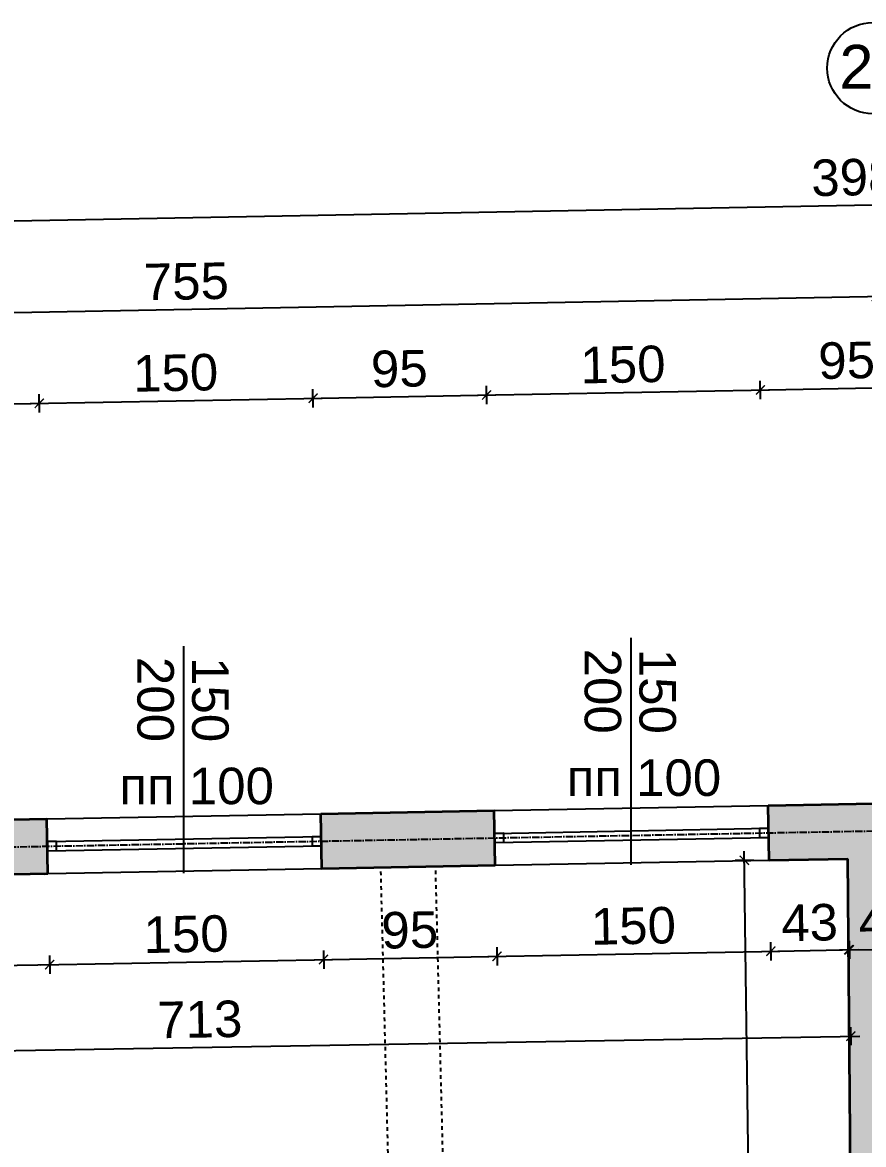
# Model space of a CAD drawing. Header units: inches. Extents: x -72385 to 39588, y -6525 to 66685.
# Drawn here: x -33179 to -32718, y 13682 to 14297 of the extents above; entities that cross this region are included whole.
import ezdxf

# ---------------------------------------------------------------- set-up
doc = ezdxf.new("R2010")
doc.units = ezdxf.units.IN
doc.header["$MEASUREMENT"] = 0
doc.linetypes.add('DashDot', pattern=[0.6, 0.4, -0.1, 0, -0.1])
doc.linetypes.add('Hidden', pattern=[0.4, 0.2, -0.2])
for name, color, linetype, lineweight in [('Изгледни линии', 253, 'Continuous', 25), ('Надписи коти външни', 252, 'Continuous', 25), ('Надписи коти вътрешни', 252, 'Continuous', 25), ('Надписи Оси', 252, 'Continuous', 25), ('Надписи прозорци', 252, 'Continuous', 25), ('Оси', 252, 'DashDot', 25), ('Прозорци', 251, 'Continuous', 25), ('Пунктир', 253, 'Hidden', 25), ('Разрезни линии', 7, 'Continuous', 35), ('Щрих стени', 254, 'Continuous', 25)]:
    doc.layers.add(name, color=color, linetype=linetype, lineweight=lineweight)
doc.styles.add('Arial Regular', font='arial.ttf')
doc.styles.get("Standard").update_dxf_attribs({"font": 'arial.ttf'})
doc.dimstyles.new('Annotative', dxfattribs={"dimscale": 0, "dimtxt": 20, "dimasz": 5, "dimexe": 5, "dimexo": 5, "dimgap": 5, "dimtad": 1, "dimdec": 0, "dimzin": 0, "dimdsep": 46, "dimtxsty": 'Standard', "dimblk": 'ARCHTICK', "dimcen": 5, "dimdle": 5, "dimadec": 0, "dimazin": 0, "dimtfac": 1, "dimtdec": 0, "dimtofl": 0, "dimtmove": 0, "dimatfit": 3, "dimldrblk": 'ARCHTICK', "dimfxl": 5, "dimfxlon": 1, "dimtolj": 1, "dimtzin": 0, "dimarcsym": 1})

# ---------------------------------------------------------------- blocks, each defined once
blk = doc.blocks.new('_ArchTick')
at = {"color": 0, "linetype": 'ByBlock', "const_width": 0.15}
blk.add_lwpolyline([(-0.5, -0.5), (0.5, 0.5)], dxfattribs=at)
blk = doc.blocks.new('*D3811')
at = {"layer": 'Defpoints', "color": 0, "ltscale": 50, "transparency": 16777216}
for p in [(-33014.95, 13833.4), (-33164.92, 13830.62), (-33014.02, 13783.57)]:
    blk.add_point(p, dxfattribs=at)
at = {"layer": 'Надписи коти вътрешни', "color": 0, "lineweight": -2, "ltscale": 50, "transparency": 16777216}
for p, q in [((-33164.09, 13785.79), (-33163.9, 13775.79)), ((-33014.11, 13788.57), (-33013.93, 13778.57)), ((-33168.99, 13780.69), (-33009.02, 13783.66))]:
    blk.add_line(p, q, dxfattribs=at)
at = {"layer": 'Надписи коти вътрешни', "color": 0, "lineweight": -2, "ltscale": 50, "transparency": 16777216, "xscale": 5, "yscale": 5, "zscale": 5}
for p, rotation in [((-33014.02, 13783.57), 1.062315361854929), ((-33164, 13780.79), 181.0623153618549)]:
    blk.add_blockref('_ArchTick', p, dxfattribs=dict(at, rotation=rotation))
at = {"layer": 'Надписи коти вътрешни', "color": 0, "ltscale": 50, "transparency": 16777216, "insert": (-33089.29, 13797.39), "char_height": 20, "attachment_point": 5, "rotation": 1.06232}
blk.add_mtext('\\A1;150', dxfattribs=at)
blk = doc.blocks.new('*D3812')
at = {"layer": 'Defpoints', "color": 0, "ltscale": 50, "transparency": 16777216}
for p in [(-33014.95, 13833.4), (-32919.96, 13835.16), (-32919.04, 13785.33)]:
    blk.add_point(p, dxfattribs=at)
at = {"layer": 'Надписи коти вътрешни', "color": 0, "lineweight": -2, "ltscale": 50, "transparency": 16777216}
for p, q in [((-33019.02, 13783.47), (-32914.04, 13785.42)), ((-33014.11, 13788.57), (-33013.93, 13778.57)), ((-32919.13, 13790.33), (-32918.95, 13780.33))]:
    blk.add_line(p, q, dxfattribs=at)
at = {"layer": 'Надписи коти вътрешни', "color": 0, "lineweight": -2, "ltscale": 50, "transparency": 16777216, "xscale": 5, "yscale": 5, "zscale": 5}
for p, rotation in [((-33014.02, 13783.57), 181.0623153618616), ((-32919.04, 13785.33), 1.062315361861633)]:
    blk.add_blockref('_ArchTick', p, dxfattribs=dict(at, rotation=rotation))
at = {"layer": 'Надписи коти вътрешни', "color": 0, "ltscale": 50, "transparency": 16777216, "insert": (-32966.81, 13799.66), "char_height": 20, "attachment_point": 5, "rotation": 1.06232}
blk.add_mtext('\\A1;95', dxfattribs=at)
blk = doc.blocks.new('*D3813')
at = {"layer": 'Defpoints', "color": 0, "ltscale": 50, "transparency": 16777216}
for p in [(-32919.96, 13835.16), (-32769.99, 13837.94), (-32769.06, 13788.11)]:
    blk.add_point(p, dxfattribs=at)
at = {"layer": 'Надписи коти вътрешни', "color": 0, "lineweight": -2, "ltscale": 50, "transparency": 16777216}
for p, q in [((-32769.16, 13793.11), (-32768.97, 13783.11)), ((-32924.04, 13785.24), (-32764.06, 13788.2)), ((-32919.13, 13790.33), (-32918.95, 13780.33))]:
    blk.add_line(p, q, dxfattribs=at)
at = {"layer": 'Надписи коти вътрешни', "color": 0, "lineweight": -2, "ltscale": 50, "transparency": 16777216, "xscale": 5, "yscale": 5, "zscale": 5}
for p, rotation in [((-32769.06, 13788.11), 1.062315361854929), ((-32919.04, 13785.33), 181.0623153618549)]:
    blk.add_blockref('_ArchTick', p, dxfattribs=dict(at, rotation=rotation))
at = {"layer": 'Надписи коти вътрешни', "color": 0, "ltscale": 50, "transparency": 16777216, "insert": (-32844.33, 13801.93), "char_height": 20, "attachment_point": 5, "rotation": 1.06232}
blk.add_mtext('\\A1;150', dxfattribs=at)
blk = doc.blocks.new('*D3814')
at = {"layer": 'Defpoints', "color": 0, "ltscale": 50, "transparency": 16777216}
for p in [(-32769.99, 13837.94), (-32726.95, 13838.74), (-32726.03, 13788.91)]:
    blk.add_point(p, dxfattribs=at)
at = {"layer": 'Надписи коти вътрешни', "color": 0, "lineweight": -2, "ltscale": 50, "transparency": 16777216}
for p, q in [((-32769.16, 13793.11), (-32768.97, 13783.11)), ((-32726.12, 13793.91), (-32725.93, 13783.91)), ((-32774.06, 13788.02), (-32721.03, 13789))]:
    blk.add_line(p, q, dxfattribs=at)
at = {"layer": 'Надписи коти вътрешни', "color": 0, "lineweight": -2, "ltscale": 50, "transparency": 16777216, "xscale": 5, "yscale": 5, "zscale": 5}
for p, rotation in [((-32769.06, 13788.11), 181.0623153618536), ((-32726.03, 13788.91), 1.062315361853606)]:
    blk.add_blockref('_ArchTick', p, dxfattribs=dict(at, rotation=rotation))
at = {"layer": 'Надписи коти вътрешни', "color": 0, "ltscale": 50, "transparency": 16777216, "insert": (-32747.83, 13803.72), "char_height": 20, "attachment_point": 5, "rotation": 1.06232}
blk.add_mtext('\\A1;43', dxfattribs=at)
blk = doc.blocks.new('*D3815')
at = {"layer": 'Defpoints', "color": 0, "ltscale": 50, "transparency": 16777216}
for p in [(-32726.95, 13838.74), (-33439.42, 13826.45), (-32725.27, 13741.63)]:
    blk.add_point(p, dxfattribs=at)
at = {"layer": 'Надписи коти вътрешни', "color": 0, "lineweight": -2, "ltscale": 50, "transparency": 16777216}
for p, q in [((-33442.75, 13729.25), (-32720.28, 13741.71)), ((-32725.36, 13746.63), (-32725.19, 13736.63)), ((-33437.84, 13734.34), (-33437.66, 13724.34))]:
    blk.add_line(p, q, dxfattribs=at)
at = {"layer": 'Надписи коти вътрешни', "color": 0, "lineweight": -2, "ltscale": 50, "transparency": 16777216, "xscale": 5, "yscale": 5, "zscale": 5}
for p, rotation in [((-32725.27, 13741.63), 0.9880865250199282), ((-33437.75, 13729.34), 180.9880865250199)]:
    blk.add_blockref('_ArchTick', p, dxfattribs=dict(at, rotation=rotation))
at = {"layer": 'Надписи коти вътрешни', "color": 0, "ltscale": 50, "transparency": 16777216, "insert": (-33081.77, 13750.7), "char_height": 20, "attachment_point": 5, "rotation": 0.98809}
blk.add_mtext('\\A1;713', dxfattribs=at)
blk = doc.blocks.new('*D3816')
at = {"layer": 'Defpoints', "color": 0, "ltscale": 50, "transparency": 16777216}
for p in [(-32783.57, 13837.94), (-32729.84, 13838.69), (-32721.04, 13206.13)]:
    blk.add_point(p, dxfattribs=at)
at = {"layer": 'Надписи коти вътрешни', "color": 0, "lineweight": -2, "ltscale": 50, "transparency": 16777216}
for p, q in [((-32774.69, 13200.38), (-32783.64, 13842.94)), ((-32778.57, 13838.01), (-32788.57, 13837.87)), ((-32769.76, 13205.45), (-32779.76, 13205.31))]:
    blk.add_line(p, q, dxfattribs=at)
at = {"layer": 'Надписи коти вътрешни', "color": 0, "lineweight": -2, "ltscale": 50, "transparency": 16777216, "xscale": 5, "yscale": 5, "zscale": 5}
for p, rotation in [((-32783.57, 13837.94), 90.7978728734783), ((-32774.76, 13205.38), 270.7978728734783)]:
    blk.add_blockref('_ArchTick', p, dxfattribs=dict(at, rotation=rotation))
at = {"layer": 'Надписи коти вътрешни', "color": 0, "ltscale": 50, "transparency": 16777216, "insert": (-32763.95, 13521.87), "char_height": 20, "attachment_point": 5, "rotation": 270.79787}
blk.add_mtext('\\A1;633', dxfattribs=at)
blk = doc.blocks.new('*D3897')
at = {"layer": 'Defpoints', "color": 0, "ltscale": 50, "transparency": 16777216}
for p in [(-33259.9, 13828.86), (-33164.92, 13830.62), (-33164, 13780.79)]:
    blk.add_point(p, dxfattribs=at)
at = {"layer": 'Надписи коти вътрешни', "color": 0, "lineweight": -2, "ltscale": 50, "transparency": 16777216}
for p, q in [((-33164.09, 13785.79), (-33163.9, 13775.79)), ((-33263.98, 13778.93), (-33159, 13780.88)), ((-33259.07, 13784.02), (-33258.89, 13774.03))]:
    blk.add_line(p, q, dxfattribs=at)
at = {"layer": 'Надписи коти вътрешни', "color": 0, "lineweight": -2, "ltscale": 50, "transparency": 16777216, "xscale": 5, "yscale": 5, "zscale": 5}
for p, rotation in [((-33258.98, 13779.03), 181.0623153618573), ((-33164, 13780.79), 1.062315361857244)]:
    blk.add_blockref('_ArchTick', p, dxfattribs=dict(at, rotation=rotation))
at = {"layer": 'Надписи коти вътрешни', "color": 0, "ltscale": 50, "transparency": 16777216, "insert": (-33211.77, 13795.11), "char_height": 20, "attachment_point": 5, "rotation": 1.06232}
blk.add_mtext('\\A1;95', dxfattribs=at)
blk = doc.blocks.new('*D6677')
at = {"layer": 'Defpoints', "color": 0, "ltscale": 10, "transparency": 16777216}
for p in [(-33169.69, 14088.08), (-33260.46, 13858.86), (-33165.48, 13860.62)]:
    blk.add_point(p, dxfattribs=at)
at = {"layer": 'Надписи коти външни', "color": 0, "lineweight": -2, "ltscale": 10, "transparency": 16777216}
for p, q in [((-33169.6, 14083.08), (-33169.79, 14093.08)), ((-33269.68, 14086.22), (-33164.69, 14088.17)), ((-33264.58, 14081.32), (-33264.77, 14091.32))]:
    blk.add_line(p, q, dxfattribs=at)
at = {"layer": 'Надписи коти външни', "color": 0, "lineweight": -2, "ltscale": 10, "transparency": 16777216, "xscale": 5, "yscale": 5, "zscale": 5}
for p, rotation in [((-33264.68, 14086.32), 181.0623153618616), ((-33169.69, 14088.08), 1.062315361861633)]:
    blk.add_blockref('_ArchTick', p, dxfattribs=dict(at, rotation=rotation))
at = {"layer": 'Надписи коти външни', "color": 0, "ltscale": 10, "transparency": 16777216, "insert": (-33217.47, 14102.41), "char_height": 20, "attachment_point": 5, "rotation": 1.06232}
blk.add_mtext('\\A1;95', dxfattribs=at)
blk = doc.blocks.new('*D6678')
at = {"layer": 'Defpoints', "color": 0, "ltscale": 10, "transparency": 16777216}
for p in [(-33019.72, 14090.86), (-33165.48, 13860.62), (-33015.5, 13863.4)]:
    blk.add_point(p, dxfattribs=at)
at = {"layer": 'Надписи коти външни', "color": 0, "lineweight": -2, "ltscale": 10, "transparency": 16777216}
for p, q in [((-33169.6, 14083.08), (-33169.79, 14093.08)), ((-33019.63, 14085.86), (-33019.81, 14095.86)), ((-33174.69, 14087.98), (-33014.72, 14090.95))]:
    blk.add_line(p, q, dxfattribs=at)
at = {"layer": 'Надписи коти външни', "color": 0, "lineweight": -2, "ltscale": 10, "transparency": 16777216, "xscale": 5, "yscale": 5, "zscale": 5}
for p, rotation in [((-33019.72, 14090.86), 1.062315361857817), ((-33169.69, 14088.08), 181.0623153618578)]:
    blk.add_blockref('_ArchTick', p, dxfattribs=dict(at, rotation=rotation))
at = {"layer": 'Надписи коти външни', "color": 0, "ltscale": 10, "transparency": 16777216, "insert": (-33094.99, 14104.68), "char_height": 20, "attachment_point": 5, "rotation": 1.06232}
blk.add_mtext('\\A1;150', dxfattribs=at)
blk = doc.blocks.new('*D6679')
at = {"layer": 'Defpoints', "color": 0, "ltscale": 10, "transparency": 16777216}
for p in [(-32924.74, 14092.62), (-32920.52, 13865.16), (-33015.5, 13863.4)]:
    blk.add_point(p, dxfattribs=at)
at = {"layer": 'Надписи коти външни', "color": 0, "lineweight": -2, "ltscale": 10, "transparency": 16777216}
for p, q in [((-32924.64, 14087.62), (-32924.83, 14097.62)), ((-33024.72, 14090.77), (-32919.74, 14092.71)), ((-33019.63, 14085.86), (-33019.81, 14095.86))]:
    blk.add_line(p, q, dxfattribs=at)
at = {"layer": 'Надписи коти външни', "color": 0, "lineweight": -2, "ltscale": 10, "transparency": 16777216, "xscale": 5, "yscale": 5, "zscale": 5}
for p, rotation in [((-33019.72, 14090.86), 181.0623153618573), ((-32924.74, 14092.62), 1.062315361857244)]:
    blk.add_blockref('_ArchTick', p, dxfattribs=dict(at, rotation=rotation))
at = {"layer": 'Надписи коти външни', "color": 0, "ltscale": 10, "transparency": 16777216, "insert": (-32972.51, 14106.95), "char_height": 20, "attachment_point": 5, "rotation": 1.06232}
blk.add_mtext('\\A1;95', dxfattribs=at)
blk = doc.blocks.new('*D6680')
at = {"layer": 'Defpoints', "color": 0, "ltscale": 10, "transparency": 16777216}
for p in [(-32774.76, 14095.4), (-32920.52, 13865.16), (-32770.54, 13867.94)]:
    blk.add_point(p, dxfattribs=at)
at = {"layer": 'Надписи коти външни', "color": 0, "lineweight": -2, "ltscale": 10, "transparency": 16777216}
for p, q in [((-32924.64, 14087.62), (-32924.83, 14097.62)), ((-32774.67, 14090.4), (-32774.85, 14100.4)), ((-32929.74, 14092.53), (-32769.76, 14095.49))]:
    blk.add_line(p, q, dxfattribs=at)
at = {"layer": 'Надписи коти външни', "color": 0, "lineweight": -2, "ltscale": 10, "transparency": 16777216, "xscale": 5, "yscale": 5, "zscale": 5}
for p, rotation in [((-32774.76, 14095.4), 1.062315361853542), ((-32924.74, 14092.62), 181.0623153618535)]:
    blk.add_blockref('_ArchTick', p, dxfattribs=dict(at, rotation=rotation))
at = {"layer": 'Надписи коти външни', "color": 0, "ltscale": 10, "transparency": 16777216, "insert": (-32850.03, 14109.22), "char_height": 20, "attachment_point": 5, "rotation": 1.06232}
blk.add_mtext('\\A1;150', dxfattribs=at)
blk = doc.blocks.new('*D6681')
at = {"layer": 'Defpoints', "color": 0, "ltscale": 10, "transparency": 16777216}
for p in [(-32679.78, 14097.16), (-32770.54, 13867.94), (-32675.56, 13869.7)]:
    blk.add_point(p, dxfattribs=at)
at = {"layer": 'Надписи коти външни', "color": 0, "lineweight": -2, "ltscale": 10, "transparency": 16777216}
for p, q in [((-32774.67, 14090.4), (-32774.85, 14100.4)), ((-32679.69, 14092.16), (-32679.87, 14102.16)), ((-32779.76, 14095.31), (-32674.78, 14097.25))]:
    blk.add_line(p, q, dxfattribs=at)
at = {"layer": 'Надписи коти външни', "color": 0, "lineweight": -2, "ltscale": 10, "transparency": 16777216, "xscale": 5, "yscale": 5, "zscale": 5}
for p, rotation in [((-32774.76, 14095.4), 181.0623153618616), ((-32679.78, 14097.16), 1.062315361861557)]:
    blk.add_blockref('_ArchTick', p, dxfattribs=dict(at, rotation=rotation))
at = {"layer": 'Надписи коти външни', "color": 0, "ltscale": 10, "transparency": 16777216, "insert": (-32727.55, 14111.49), "char_height": 20, "attachment_point": 5, "rotation": 1.06232}
blk.add_mtext('\\A1;95', dxfattribs=at)
blk = doc.blocks.new('*D6726')
at = {"layer": 'Defpoints', "color": 0, "ltscale": 10, "transparency": 16777216}
for p in [(-30724.11, 14233.44), (-30718.06, 13906), (-34700.93, 13832.45)]:
    blk.add_point(p, dxfattribs=at)
at = {"layer": 'Надписи коти външни', "color": 0, "lineweight": -2, "ltscale": 10, "transparency": 16777216}
for p, q in [((-34711.98, 14159.8), (-30719.11, 14233.54)), ((-30724.02, 14228.44), (-30724.2, 14238.44)), ((-34706.89, 14154.89), (-34707.07, 14164.89))]:
    blk.add_line(p, q, dxfattribs=at)
at = {"layer": 'Надписи коти външни', "color": 0, "lineweight": -2, "ltscale": 10, "transparency": 16777216, "xscale": 5, "yscale": 5, "zscale": 5}
for p, rotation in [((-30724.11, 14233.44), 1.057992998769279), ((-34706.98, 14159.89), 181.0579929987693)]:
    blk.add_blockref('_ArchTick', p, dxfattribs=dict(at, rotation=rotation))
at = {"layer": 'Надписи коти външни', "color": 0, "ltscale": 10, "transparency": 16777216, "insert": (-32715.83, 14211.88), "char_height": 20, "attachment_point": 5, "rotation": 1.05799}
blk.add_mtext('\\A1;3980', dxfattribs=at)
blk = doc.blocks.new('*D6717')
at = {"layer": 'Defpoints', "color": 0, "ltscale": 10, "transparency": 16777216}
for p in [(-32711.42, 14146.56), (-32706, 13854.13), (-33460.87, 13840.14)]:
    blk.add_point(p, dxfattribs=at)
at = {"layer": 'Надписи коти външни', "color": 0, "lineweight": -2, "ltscale": 10, "transparency": 16777216}
for p, q in [((-33471.29, 14132.47), (-32706.42, 14146.66)), ((-32711.33, 14141.56), (-32711.51, 14151.56)), ((-33466.2, 14127.57), (-33466.38, 14137.57))]:
    blk.add_line(p, q, dxfattribs=at)
at = {"layer": 'Надписи коти външни', "color": 0, "lineweight": -2, "ltscale": 10, "transparency": 16777216, "xscale": 5, "yscale": 5, "zscale": 5}
for p, rotation in [((-32711.42, 14146.56), 1.062315361859242), ((-33466.29, 14132.57), 181.0623153618592)]:
    blk.add_blockref('_ArchTick', p, dxfattribs=dict(at, rotation=rotation))
at = {"layer": 'Надписи коти външни', "color": 0, "ltscale": 10, "transparency": 16777216, "insert": (-33089.14, 14154.73), "char_height": 20, "attachment_point": 5, "rotation": 1.06232}
blk.add_mtext('\\A1;755', dxfattribs=at)
blk = doc.blocks.new('*D7612')
at = {"layer": 'Defpoints', "color": 0, "ltscale": 10, "transparency": 16777216}
for p in [(-32684.17, 13808.79), (-32726.67, 13808.39), (-32683.99, 13789.35)]:
    blk.add_point(p, dxfattribs=at)
at = {"layer": 'Надписи коти вътрешни', "color": 0, "lineweight": -2, "ltscale": 10, "transparency": 16777216}
for p, q in [((-32726.53, 13793.95), (-32726.44, 13783.95)), ((-32684.03, 13794.35), (-32683.94, 13784.35)), ((-32731.48, 13788.9), (-32678.99, 13789.39))]:
    blk.add_line(p, q, dxfattribs=at)
at = {"layer": 'Надписи коти вътрешни', "color": 0, "lineweight": -2, "ltscale": 10, "transparency": 16777216, "xscale": 5, "yscale": 5, "zscale": 5}
for p, rotation in [((-32726.48, 13788.95), 180.5356412628433), ((-32683.99, 13789.35), 0.535641262843362)]:
    blk.add_blockref('_ArchTick', p, dxfattribs=dict(at, rotation=rotation))
at = {"layer": 'Надписи коти вътрешни', "color": 0, "ltscale": 10, "transparency": 16777216, "insert": (-32705.38, 13804.37), "char_height": 20, "attachment_point": 5, "rotation": 0.53564}
blk.add_mtext('\\A1;43', dxfattribs=at)

msp = doc.modelspace()

# ---------------------------------------------------------------- hatches: boundary and pattern name
at = {"layer": 'Щрих стени', "ltscale": 10}
h = msp.add_hatch(color=256, dxfattribs=at)
h.dxf.hatch_style = 1
h.paths.add_polyline_path([(-34066.8, 13813.9), (-33794.35, 13818.95), (-33784.49, 13168.28), (-34029.12, 13164.17), (-34029.6, 13189.16), (-34054.6, 13188.74), (-34063.48, 13643.93), (-34093.48, 13643.35), (-34092.99, 13618.35), (-34107.99, 13618.06), (-34106.04, 13518.08), (-34091.04, 13518.37), (-34084.11, 13163.44), (-34114.11, 13162.85), (-34112.16, 13062.87), (-34082.16, 13063.46), (-34082.03, 13056.75), (-34052.04, 13057.34), (-34053.52, 13133.6), (-33609.05, 13140.37), (-33609.52, 13171.21), (-33754.5, 13168.78), (-33764.36, 13819.51), (-33654.84, 13821.54), (-33655.39, 13851.53), (-34700.93, 13832.14), (-34699.11, 13732.62), (-34664.12, 13733.26), (-34665.39, 13802.8), (-34096.79, 13813.34), (-34095.23, 13733.33), (-34065.24, 13733.91)])
h.paths.add_polyline_path([(-34661.39, 13583.29), (-34696.38, 13582.65), (-34693.1, 13402.68), (-34658.11, 13403.32)], flags=17)
h.paths.add_polyline_path([(-34655.38, 13253.34), (-34690.37, 13252.7), (-34687.36, 13087.73), (-34652.37, 13088.37)], flags=17)
h.paths.add_polyline_path([(-33958.35, 12869.47), (-34048.33, 12867.37), (-34050.09, 12957.35), (-34080.08, 12956.77), (-34078.32, 12866.67), (-34648.09, 12853.41), (-34649.64, 12938.39), (-34684.63, 12937.76), (-34682.53, 12822.6), (-33957.66, 12839.47)])
h.paths.add_polyline_path([(-33431.89, 13329.15), (-33474.38, 13328.5), (-33474.31, 13323.5), (-33499.3, 13323.08), (-33497.03, 13173.1), (-33509.53, 13172.89), (-33509.06, 13141.89), (-33384.07, 13143.8), (-33384.55, 13174.99), (-33429.54, 13174.23)])
h.paths.add_polyline_path([(-33439.41, 13825.53), (-33409.88, 13826.08), (-33410.43, 13856.07), (-33505.42, 13854.31), (-33504.86, 13824.32), (-33481.9, 13824.74), (-33479.84, 13688.46), (-33437.34, 13689.1)])
h.paths.add_polyline_path([(-33165.48, 13860.62), (-33260.46, 13858.86), (-33259.9, 13828.86), (-33164.92, 13830.62)], flags=17)
h.paths.add_polyline_path([(-32920.52, 13865.16), (-33015.5, 13863.4), (-33014.95, 13833.4), (-32919.96, 13835.16)], flags=17)
h.paths.add_polyline_path([(-32675.56, 13869.7), (-32770.54, 13867.94), (-32769.99, 13837.94), (-32726.95, 13838.74), (-32721.04, 13206.13), (-32741.03, 13205.79), (-32740.85, 13185.79), (-33284.56, 13176.67), (-33284.08, 13145.32), (-32675.38, 13154.59), (-31959.61, 13167.86), (-31960.44, 13212.85), (-32663.47, 13199.81), (-32665.53, 13419.81), (-32680.53, 13419.53), (-32684.31, 13824.53), (-32674.73, 13824.71)])
h.paths.add_polyline_path([(-33683.43, 12875.87), (-33808.4, 12872.96), (-33807.7, 12842.97), (-33682.73, 12845.88)])
h.paths.add_polyline_path([(-33408.5, 12882.27), (-33533.47, 12879.36), (-33532.77, 12849.37), (-33407.81, 12852.28)])
h.paths.add_polyline_path([(-33133.58, 12888.67), (-33258.54, 12885.76), (-33257.85, 12855.77), (-33132.88, 12858.68)])
h.paths.add_polyline_path([(-32858.65, 12895.07), (-32983.62, 12892.16), (-32982.92, 12862.17), (-32857.95, 12865.08)])

# ---------------------------------------------------------------- linework, layer by layer
at = {"layer": 'Изгледни линии', "ltscale": 50}
for p, q in [((-32920.52, 13865.16), (-32770.54, 13867.94)), ((-33165.48, 13860.62), (-33015.5, 13863.4)), ((-33164.92, 13830.62), (-33014.95, 13833.4)), ((-32919.96, 13835.16), (-32769.99, 13837.94))]:
    msp.add_line(p, q, dxfattribs=at)
at = {"layer": 'Надписи Оси', "ltscale": 50}
msp.add_circle((-32713.15, 14271.57), 25, dxfattribs=at)
at = {"layer": 'Надписи прозорци', "ltscale": 50}
for p, q in [((-32845.53, 13835.45), (-32845.53, 13959.7)), ((-33090.49, 13830.91), (-33090.49, 13955.15))]:
    msp.add_line(p, q, dxfattribs=at)
at = {"layer": 'Оси', "ltscale": 10}
msp.add_line((-35083.09, 13810.06), (-30346.4, 13897.89), dxfattribs=at)
at = {"layer": 'Прозорци', "ltscale": 50}
for p, q in [((-32920.29, 13852.66), (-32770.31, 13855.44)), ((-33165.24, 13848.12), (-33015.27, 13850.9)), ((-33165.15, 13843.12), (-33015.18, 13845.9)), ((-32920.19, 13847.66), (-32770.22, 13850.44))]:
    msp.add_line(p, q, dxfattribs=at)
for points in [[(-32920.19, 13847.66), (-32915.19, 13847.75), (-32915.29, 13852.75), (-32920.29, 13852.66), (-32920.19, 13847.66)], [(-32775.22, 13850.35), (-32770.22, 13850.44), (-32770.31, 13855.44), (-32775.31, 13855.35), (-32775.22, 13850.35)], [(-33165.15, 13843.12), (-33160.15, 13843.21), (-33160.25, 13848.21), (-33165.24, 13848.12), (-33165.15, 13843.12)], [(-33020.18, 13845.81), (-33015.18, 13845.9), (-33015.27, 13850.9), (-33020.27, 13850.81), (-33020.18, 13845.81)]]:
    msp.add_lwpolyline(points, dxfattribs=at)
at = {"layer": 'Пунктир', "ltscale": 10}
for p, q in [((-32966.09, 13182.01), (-32982.63, 13834)), ((-32936.09, 13182.52), (-32952.63, 13834.56))]:
    msp.add_line(p, q, dxfattribs=at)
at = {"layer": 'Разрезни линии', "ltscale": 50}
for p, q in [((-33015.5, 13863.4), (-32920.52, 13865.16)), ((-32919.96, 13835.16), (-32920.52, 13865.16)), ((-32770.54, 13867.94), (-32675.56, 13869.7)), ((-32769.99, 13837.94), (-32770.54, 13867.94)), ((-33260.46, 13858.86), (-33165.48, 13860.62)), ((-33164.92, 13830.62), (-33165.48, 13860.62)), ((-33014.95, 13833.4), (-33015.5, 13863.4)), ((-33014.95, 13833.4), (-32919.96, 13835.16)), ((-32769.99, 13837.94), (-32726.95, 13838.74)), ((-32721.04, 13206.13), (-32726.95, 13838.74)), ((-33259.9, 13828.86), (-33164.92, 13830.62)), ((-33166.96, 13830.58), (-33164.92, 13830.62))]:
    msp.add_line(p, q, dxfattribs=at)

# ---------------------------------------------------------------- texts
at = {"layer": 'Надписи Оси', "ltscale": 100, "insert": (-32726.47, 14284.29), "char_height": 24, "width": 27.2128, "attachment_point": 1, "style": 'Arial Regular'}
msp.add_mtext('\\pxqc;24', dxfattribs=at)
at = {"layer": 'Надписи прозорци', "ltscale": 100, "char_height": 20, "width": 180.4891, "attachment_point": 1, "rotation": 270, "style": 'Arial Regular'}
for s, insert in [('200', (-32851.02, 13953.79)), ('150', (-32821.02, 13953.71)), ('200', (-33095.97, 13949.25)), ('150', (-33065.97, 13949.17))]:
    msp.add_mtext(s, dxfattribs=dict(at, insert=insert))
at = {"layer": 'Надписи прозорци', "ltscale": 100, "char_height": 20, "width": 180.4891, "attachment_point": 1, "style": 'Arial Regular'}
for insert in [(-33125.8, 13888.61), (-32880.85, 13893.15)]:
    msp.add_mtext('пп 100', dxfattribs=dict(at, insert=insert))

# ---------------------------------------------------------------- dimensions: what is measured, and where the dimension line sits
at = {"layer": 'Надписи коти външни', "ltscale": 10}
dim = msp.add_aligned_dim(p1=(-34700.93, 13832.45), p2=(-30718.06, 13906), distance=327.5, text='3980', dimstyle='Annotative', override={"dimscale": 0, "dimtix": 0, "dimtofl": 0, "dimtmove": 0, "dimatfit": 3}, dxfattribs=at)
dim.commit()
dim.dimension.update_dxf_attribs({"geometry": '*D6726', "text_midpoint": (-32715.83, 14211.88)})
for p1, p2, distance, picture, middle in [((-33460.87, 13840.14), (-32706, 13854.13), 292.48, '*D6717', (-33089.14, 14154.73)), ((-32920.52, 13865.16), (-32770.54, 13867.94), 227.5, '*D6680', (-32850.03, 14109.22)), ((-32770.54, 13867.94), (-32675.56, 13869.7), 227.5, '*D6681', (-32727.55, 14111.49)), ((-33165.48, 13860.62), (-33015.5, 13863.4), 227.5, '*D6678', (-33094.99, 14104.68)), ((-33015.5, 13863.4), (-32920.52, 13865.16), 227.5, '*D6679', (-32972.51, 14106.95)), ((-33260.46, 13858.86), (-33165.48, 13860.62), 227.5, '*D6677', (-33217.47, 14102.41))]:
    dim = msp.add_aligned_dim(p1=p1, p2=p2, distance=distance, dimstyle='Annotative', override={"dimscale": 0, "dimtix": 0, "dimtofl": 0, "dimtmove": 0, "dimatfit": 3}, dxfattribs=at)
    dim.commit()
    dim.dimension.update_dxf_attribs({"geometry": picture, "text_midpoint": middle})
at = {"layer": 'Надписи коти вътрешни', "ltscale": 50}
for p1, p2, distance, picture, middle in [((-32721.04, 13206.13), (-32729.84, 13838.69), 53.73, '*D3816', (-32763.95, 13521.87)), ((-33439.42, 13826.45), (-32726.95, 13838.74), -97.13, '*D3815', (-33081.77, 13750.7)), ((-33164.92, 13830.62), (-33014.95, 13833.4), -49.84, '*D3811', (-33089.29, 13797.39)), ((-33014.95, 13833.4), (-32919.96, 13835.16), -49.84, '*D3812', (-32966.81, 13799.66)), ((-32919.96, 13835.16), (-32769.99, 13837.94), -49.84, '*D3813', (-32844.33, 13801.93)), ((-32769.99, 13837.94), (-32726.95, 13838.74), -49.84, '*D3814', (-32747.83, 13803.72)), ((-33259.9, 13828.86), (-33164.92, 13830.62), -49.84, '*D3897', (-33211.77, 13795.11))]:
    dim = msp.add_aligned_dim(p1=p1, p2=p2, distance=distance, dimstyle='Annotative', override={"dimscale": 0, "dimtix": 0, "dimtofl": 0, "dimtmove": 0, "dimatfit": 3}, dxfattribs=at)
    dim.commit()
    dim.dimension.update_dxf_attribs({"geometry": picture, "text_midpoint": middle})
at = {"layer": 'Надписи коти вътрешни', "ltscale": 10}
dim = msp.add_aligned_dim(p1=(-32726.6657, 13808.388), p2=(-32684.1676, 13808.7853), distance=-19.4394, dimstyle='Annotative', override={"dimscale": 0, "dimtix": 0, "dimtofl": 0, "dimtmove": 0, "dimatfit": 3}, dxfattribs=at)
dim.commit()
dim.dimension.update_dxf_attribs({"geometry": '*D7612', "text_midpoint": (-32705.3772, 13804.3657)})

doc.saveas('drawing.dxf')
